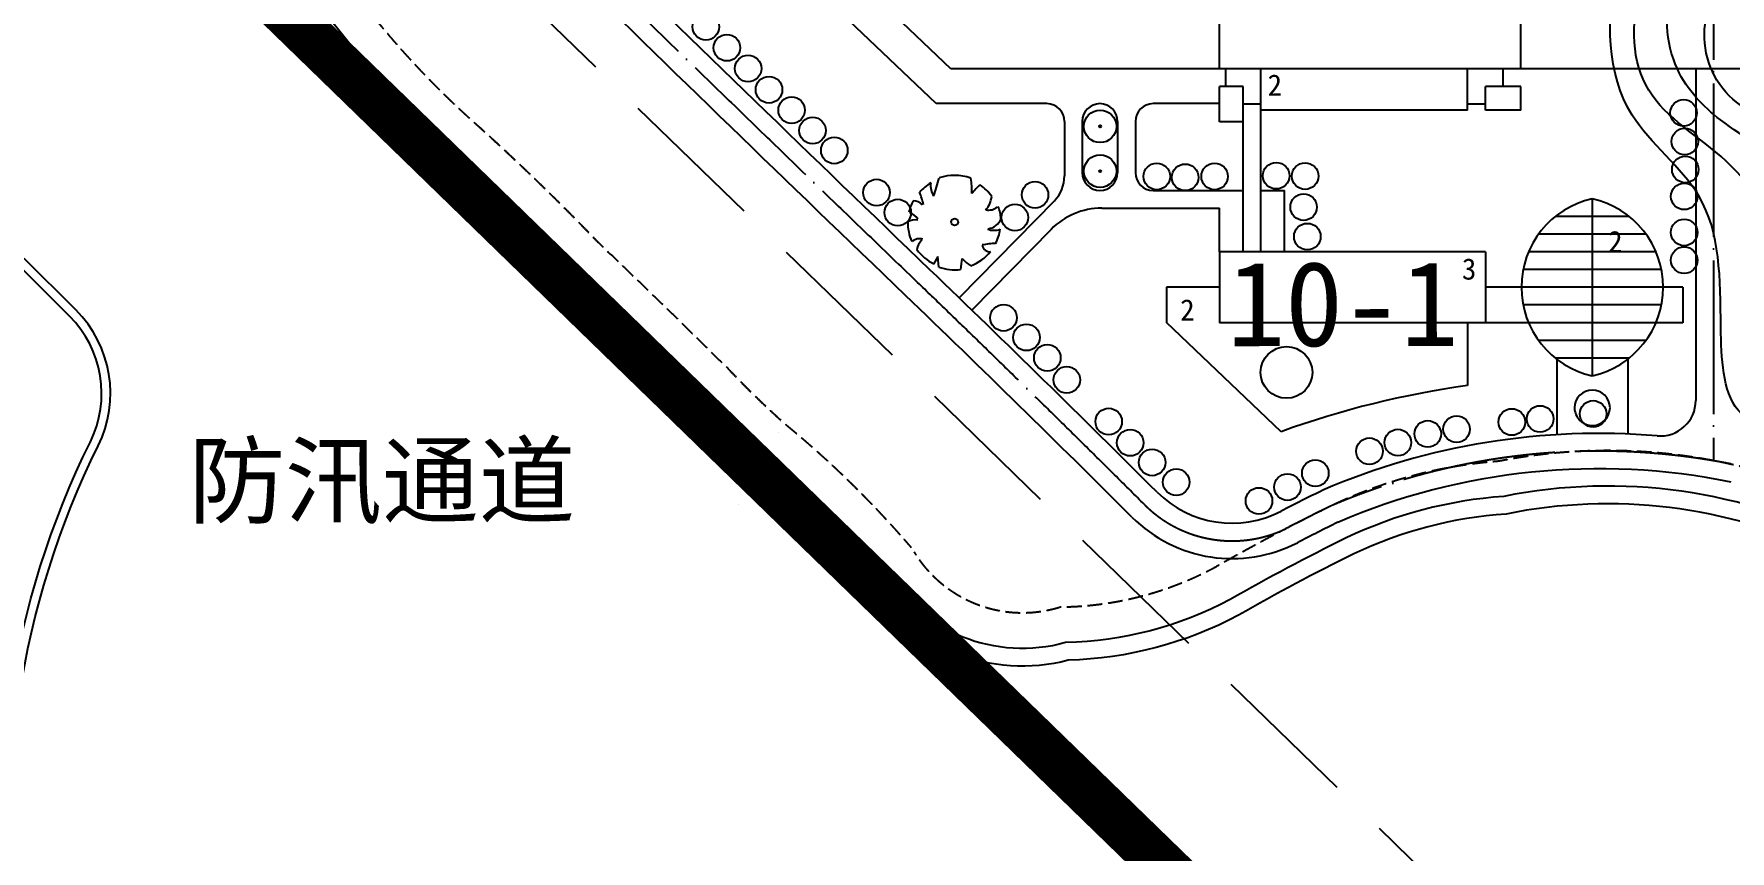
# Model space of a CAD drawing. Extents: x 38883873 to 41204444, y -39183004 to -36939090.
# Drawn here: x 39148733 to 39435874, y -38379839 to -38241426 of the extents above; entities that cross this region are included whole.
import ezdxf

# ---------------------------------------------------------------- set-up
doc = ezdxf.new("R2010")
doc.units = 0
doc.header["$LTSCALE"] = 1000
doc.header["$MEASUREMENT"] = 0
doc.linetypes.add('CENT', pattern=[15, 13, -1, 0, -1])
doc.linetypes.add('DASH', pattern=[0.35, 0.25, -0.1])
doc.layers.get('0').update_dxf_attribs({"linetype": 'CONTINUOUS'})
for name, color, linetype in [('1-CEG', 220, 'CONTINUOUS'), ('A-FACE', 4, 'CONTINUOUS'), ('TEXT', 7, 'CONTINUOUS'), ('TREE1', 62, 'CONTINUOUS'), ('W', 5, 'CONTINUOUS'), ('人行道', 251, 'CONTINUOUS'), ('立面1', 131, 'CONTINUOUS'), ('等高线', 250, 'DASH'), ('范围', 7, 'CONTINUOUS'), ('道路中心线', 5, 'CENT')]:
    doc.layers.add(name, color=color, linetype=linetype)
doc.styles.add('-黑体', font='SIMHEI.TTF')
doc.styles.add('HRHZ', font='SIMHEI.TTF')
doc.styles.get("Standard").update_dxf_attribs({"font": 'SimSun.ttf', "height": 20})

# ---------------------------------------------------------------- blocks, each defined once
blk = doc.blocks.new('sdji')
at = {"linetype": 'Continuous', "ltscale": 10}
for radius in [2750, 184]:
    blk.add_circle((512091, 867961), radius, dxfattribs=at)
blk = doc.blocks.new('sij')
at = {"layer": 'TREE1', "linetype": 'Continuous', "ltscale": 10}
blk.add_circle((327690, 1006813), 2250, dxfattribs=at)
blk = doc.blocks.new('M_F13')
for p, q in [((-515, 179), (-397, 193)), ((-484, 239), (-484, 239)), ((-397, 193), (-484, 239))]:
    blk.add_line(p, q)
blk.add_circle((-3, 3), 38.2)
for centre, radius, start, end in [((-8, 3), 527, 126.0751, 153.6245), ((-356, 208), 224, 48.5203, 80.5151), ((-8, 3), 532, 89.3321, 114.3856), ((-325, 399), 130, 343.6555, 39.76), ((-175, 449), 193, 352.0775, 26.6128), ((-85, 589), 202, 304.1868, 338.5411), ((-8, 3), 531, 62.8767, 77.7021), ((80, 476), 154, 315.8454, 359.7651), ((-244, 1929), 1632, 285.4397, 290.7099), ((-8, 3), 523, 31.4098, 49.4752), ((412, 44), 234, 83.5323, 121.6544), ((959, 2091), 1965, 250.0865, 256.3451), ((-8, 3), 537, 160.8426, 187.275), ((-8, 3), 534, 340.3307, 19.43), ((-610, -942), 880, 77.3728, 85.4649), ((-5, -500), 587, 134.7782, 147.3315), ((-8, 3), 524, 200.8103, 231.4392), ((358, 465), 656, 266.7455, 282.0146), ((0, -631), 545, 39.6536, 53.993), ((-251, -396), 87.2, 97.741, 188.8107), ((-1350, -519), 1108, 2.9465, 10.9238), ((125, -442), 220, 160.6009, 199.3991), ((100, -357), 178, 186.1912, 248.4952), ((296, -376), 163, 170.6314, 220.6278), ((325, -118), 300, 230.4582, 263.1093), ((-8, 3), 514, 305.394, 326.2464), ((-8, 3), 522, 243.1498, 261.8356), ((-8, 3), 527, 274.7236, 290.3277)]:
    blk.add_arc(centre, radius, start, end)
at = {"width": 0.8, "flags": 9}
for tag, p in [('XSIZE', (-62, 12)), ('YSIZE', (9, 6))]:
    blk.add_attdef(tag, p, '', height=0.2, dxfattribs=at)

msp = doc.modelspace()

# ---------------------------------------------------------------- linework, layer by layer
at = {"layer": 'A-FACE'}
msp.add_line((39430055, -38247341), (39430055, -38303522), dxfattribs=at)
for centre, radius, start, end in [((46143186, -31162792), 9874091, 225.6537964, 226.1316612), ((46143186, -31162792), 9880091, 225.6537964, 226.1316612), ((37342176, -40318515), 2825713, 45.040061, 46.131661), ((37342176, -40318515), 2819713, 45.040061, 46.131661), ((39424055, -38303522), 6000, 265.21321, 0), ((39413677, -38427451), 118362, 85.21321, 113.24991), ((39413677, -38427451), 112362, 78.51228, 113.17337), ((39522025, -38634664), 351966, 116.14122, 117.43284), ((39351579, -38306300), 18000, 225.04006, 297.43284), ((39351579, -38306300), 24000, 225.04006, 297.43284), ((39522025, -38634664), 345966, 116.16651, 117.43284)]:
    msp.add_arc(centre, radius, start, end, dxfattribs=at)
at = {"layer": 'TEXT', "const_width": 0.5}
msp.add_lwpolyline([(39275681, -38307313), (39263934, -38328548), (39173215, -38328548)], dxfattribs=at)
at = {"layer": 'W', "flags": 128}
for points in [[(39205248, -37753272, -0.0523034), (39186406, -37797104, -0.0708073), (39169891, -37836840, 0.1714238), (39156724, -37903247, -0.0178159), (39164439, -37974280, 0.0249297), (39173787, -38050262, -0.1385757), (39168178, -38104446, 0.0668108), (39151352, -38171710, 0.1598271), (39153012, -38193001, 0.1103333), (39172503, -38219851, 0.074881), (39194686, -38238317, 0.0535511), (39218238, -38264004, -0.017633), (39237882, -38283100, -0.0043245), (39259687, -38304296, 0.0204603), (39269820, -38314145, -0.0418489), (39290113, -38333872)], [(39208112, -37754162, -0.0518831), (39189213, -37798230, -0.0701785), (39172471, -37838370, 0.1714238), (39159693, -37902817, -0.0178159), (39167431, -37974062, 0.0249297), (39176742, -38049748, -0.1385757), (39170966, -38105555, 0.0670012), (39154312, -38172238, 0.1612045), (39155774, -38191829, 0.1108886), (39174624, -38217722, 0.0769534), (39196748, -38236057, 0.0545178), (39220236, -38261766, -0.0176046), (39240002, -38280976, -0.0043221), (39261831, -38302197, 0.0204376), (39271774, -38311868, -0.0439696), (39292680, -38332320, -0.0417549)], [(39715673, -38812842), (39595182, -38712626), (39574412, -38714839, -0.1744533), (39557242, -38725698), (39531102, -38726066), (39513390, -38725530), (39463475, -38722848), (39399554, -38705665), (39355283, -38687971), (39319867, -38639314), (39299938, -38607899), (39285042, -38588138, 0.0324213), (39259079, -38564286), (39245679, -38552151), (39220680, -38532942), (39184195, -38475696, -0.3130181), (39159628, -38311182, 0.3213973), (39155836, -38288188), (39147088, -38279441)], [(39456319, -38328082, 0.1711569), (39397548, -38319765, 0.0940902), (39370878, -38326800, 0.0162251), (39351231, -38337250, -0.1168242), (39323388, -38344528, -0.3362778), (39292680, -38332320)], [(39452250, -38329406, 0.1627963), (39397950, -38322745, 0.0947162), (39372185, -38329501, 0.016249), (39352683, -38339876, -0.115596), (39323824, -38347518, -0.332815), (39290113, -38333872)]]:
    msp.add_lwpolyline(points, format="xyb", dxfattribs=at)
at = {"layer": '人行道', "linetype": 'Continuous', "ltscale": 10}
for p, q in [((39301480, -38253241), (39285611, -38238146)), ((39320197, -38253241), (39301480, -38253241)), ((39329197, -38253241), (39329197, -38253241)), ((39349447, -38253241), (39338197, -38253241)), ((39321481, -38269691), (39305359, -38286134)), ((39329197, -38267941), (39329197, -38267941)), ((39338197, -38267941), (39353447, -38267941)), ((39356447, -38267941), (39360447, -38267941)), ((39360447, -38278341), (39360447, -38267941)), ((39329497, -38270941), (39349447, -38270941)), ((39349447, -38278341), (39349447, -38270941)), ((39320928, -38274540), (39307515, -38288220)), ((39406547, -38296527), (39406547, -38309235)), ((39409547, -38304749), (39409547, -38304749)), ((39415547, -38304749), (39415547, -38304749))]:
    msp.add_line(p, q, dxfattribs=at)
at = {"layer": '人行道'}
for p, q in [((39323197, -38256241), (39323197, -38265490)), ((39326197, -38256241), (39326197, -38264941)), ((39332197, -38256241), (39332197, -38264941)), ((39335197, -38256241), (39335197, -38264941))]:
    msp.add_line(p, q, dxfattribs=at)
at = {"layer": '人行道', "color": 250, "linetype": 'DASH', "ltscale": 10, "flags": 128}
for points in [[(39213493, -37757055, -0.0498506), (39194824, -37800486, -0.0689859), (39177632, -37841430, 0.1714238), (39165631, -37901957, -0.0178159), (39173415, -37973627, 0.0249297), (39182653, -38048720, -0.1385757), (39176541, -38107773, 0.067423), (39160229, -38173322, 0.1646887), (39161298, -38189487, 0.1121316), (39178864, -38213459, 0.081503), (39200870, -38231520, 0.0565866), (39224232, -38257290, -0.0175492), (39244241, -38276728, -0.0043175), (39266120, -38298000, 0.0203864), (39275681, -38307313, -0.0437739), (39297236, -38328416)], [(39456222, -38321329, 0.1614832), (39396741, -38313808, 0.0929759), (39368263, -38321400, 0.016175), (39348332, -38331996, -0.1198708), (39322475, -38338542, -0.3456858), (39297815, -38329217, -0.3456858)]]:
    msp.add_lwpolyline(points, format="xyb", dxfattribs=at)
at = {"layer": '人行道', "flags": 128}
msp.add_lwpolyline([(39715872, -38814958), (39594711, -38714185), (39575195, -38716264, -0.1704676), (39557415, -38727196), (39531090, -38727566), (39513327, -38727028), (39463238, -38724337), (39399079, -38707090), (39354325, -38689203), (39318626, -38640158), (39298703, -38608753), (39283897, -38589112, 0.0323801), (39258104, -38565427), (39244717, -38553304), (39219557, -38533971), (39183005, -38476621, -0.3127547), (39158283, -38310518, 0.3213973), (39154775, -38289249), (39146028, -38280501)], format="xyb", dxfattribs=at)
at = {"layer": '人行道', "linetype": 'Continuous', "ltscale": 10}
for centre, radius, start, end in [((39320197, -38256241), 3000, 0, 90), ((39338197, -38256241), 3000, 90, 180), ((39329197, -38264941), 3000, 180, 270), ((39338197, -38264941), 3000, 180, 270), ((39329497, -38282941), 12000, 90, 135.56478), ((39412547, -38304749), 3000, 90, 180), ((39412547, -38304749), 3000, 0, 90), ((39412547, -38304749), 3000, 180, 271.45712), ((39412547, -38304749), 3000, 271.45712, 0)]:
    msp.add_arc(centre, radius, start, end, dxfattribs=at)
at = {"layer": '人行道', "linetype": 'Continuous'}
for centre, radius, start, end in [((39329197, -38256241), 3000, 90, 180), ((39329197, -38256241), 3000, 0, 90), ((39317197, -38265490), 6000, 315.56478, 0), ((39329197, -38264941), 3000, 270, 0)]:
    msp.add_arc(centre, radius, start, end, dxfattribs=at)
at = {"layer": '人行道'}
msp.add_arc((39508585, -38417792), 110935, 357.51988, 357.51988, dxfattribs=at)
at = {"layer": '立面1', "linetype": 'Continuous', "lineweight": -3, "ltscale": 10}
for p, q in [((39349447, -38247341), (39349447, -38202341)), ((39400447, -38247341), (39400447, -38235341)), ((39448460, -38247341), (39303983, -38247341)), ((39350447, -38247341), (39350447, -38250341)), ((39391447, -38254341), (39391447, -38247341)), ((39397447, -38250341), (39397447, -38247341)), ((39349447, -38256341), (39349447, -38250341)), ((39353447, -38250341), (39349447, -38250341)), ((39400447, -38250341), (39394447, -38250341)), ((39394447, -38254341), (39394447, -38250341)), ((39400447, -38254341), (39400447, -38250341)), ((39356447, -38253341), (39353447, -38253341)), ((39391447, -38254341), (39356447, -38254341)), ((39394447, -38253341), (39391447, -38253341)), ((39400447, -38254341), (39394447, -38254341)), ((39353447, -38256341), (39349447, -38256341)), ((39418784, -38272341), (39406310, -38272341)), ((39421637, -38275341), (39403456, -38275341)), ((39423327, -38278341), (39401766, -38278341)), ((39427872, -38284341), (39427872, -38290341))]:
    msp.add_line(p, q, dxfattribs=at)
at = {"layer": '立面1', "linetype": 'Continuous', "ltscale": 10}
msp.add_line((39303983, -38247341), (39290547, -38234560), dxfattribs=at)
at = {"layer": '立面1', "color": 1, "linetype": 'Continuous', "ltscale": 10}
for p, q in [((39356447, -38278341), (39356447, -38247489)), ((39353447, -38278341), (39353447, -38250341)), ((39412547, -38269341), (39412547, -38299341)), ((39394447, -38278341), (39349447, -38278341)), ((39349447, -38278341), (39349447, -38290341)), ((39394447, -38278341), (39394447, -38290341)), ((39424251, -38281341), (39400842, -38281341)), ((39340447, -38284341), (39340447, -38290307)), ((39349447, -38284341), (39340447, -38284341)), ((39400547, -38284341), (39394447, -38284341)), ((39424547, -38284341), (39400547, -38284341)), ((39427872, -38284341), (39424547, -38284341)), ((39424251, -38287341), (39400842, -38287341)), ((39359891, -38308803), (39340447, -38290307)), ((39401766, -38290341), (39349447, -38290341)), ((39391447, -38290341), (39391447, -38300974)), ((39423327, -38290341), (39401766, -38290341)), ((39427872, -38290341), (39423327, -38290341)), ((39421637, -38293341), (39403456, -38293341)), ((39418784, -38296341), (39406310, -38296341)), ((39418547, -38296527), (39418547, -38309189))]:
    msp.add_line(p, q, dxfattribs=at)
msp.add_circle((39360779, -38298767), 4379, dxfattribs=at)
for centre, radius, start, end in [((39415922, -38284341), 15375, 102.68038, 257.31962), ((39409172, -38284341), 15375, 282.68038, 77.31962), ((39412772, -38454443), 154944, 97.91076, 109.95559)]:
    msp.add_arc(centre, radius, start, end, dxfattribs=at)
at = {"layer": '等高线', "linetype": 'Continuous', "ltscale": 10}
for points in [[(39524987, -38241450), (39531953, -38232126), (39533025, -38210695), (39532668, -38202837), (39520874, -38187835), (39502942, -38164908), (39496404, -38164389), (39489210, -38166003), (39456129, -38201985), (39444502, -38211869), (39429023, -38220339), (39418632, -38222874), (39416349, -38229719), (39419307, -38255180), (39430566, -38268859), (39434319, -38291143), (39437226, -38305138), (39454094, -38310462), (39482503, -38321109), (39503810, -38353051), (39522454, -38376564), (39539765, -38386767), (39563736, -38373015), (39579272, -38362811), (39583267, -38352164), (39573502, -38330869), (39562404, -38319778), (39542873, -38302920), (39525561, -38282956), (39514463, -38265654), (39521566, -38245247), (39524987, -38241450)], [(39507218, -38267257), (39505077, -38255219), (39519263, -38239972), (39525954, -38223922), (39521404, -38201452), (39508289, -38183262), (39500527, -38177645), (39478312, -38181657), (39469479, -38190217), (39460646, -38206535), (39443517, -38224190), (39426654, -38225260), (39420766, -38233820), (39422104, -38250939), (39435219, -38262977), (39442178, -38274212), (39440305, -38293204), (39445658, -38302567), (39467004, -38308430), (39490084, -38323225), (39510140, -38350883), (39518159, -38365969), (39532311, -38376105), (39545990, -38378462), (39559434, -38368326), (39574765, -38360312), (39574293, -38341219), (39556368, -38320476), (39533846, -38299105), (39518753, -38280798), (39507218, -38267257)], [(39520652, -38294846), (39511348, -38283555), (39503373, -38269275), (39493072, -38253334), (39478120, -38247689), (39465160, -38233741), (39452201, -38228427), (39435919, -38229092), (39426947, -38233741), (39426947, -38247341), (39434258, -38255991), (39446220, -38265622), (39449875, -38276913), (39445556, -38285547), (39448546, -38298831), (39463499, -38302152), (39479420, -38308868), (39494684, -38322685), (39507262, -38334603), (39521981, -38353627), (39525636, -38364918), (39541586, -38371560), (39552884, -38363257), (39566840, -38360600), (39569830, -38355287), (39567504, -38343332), (39559530, -38329052), (39539260, -38315104), (39527630, -38299827), (39520652, -38294846)], [(39516094, -38298764), (39508716, -38289047), (39499862, -38269720), (39492872, -38261337), (39478426, -38256913), (39468874, -38249462), (39463282, -38239682), (39442545, -38233861), (39432992, -38236655), (39433225, -38248530), (39443477, -38256913), (39454894, -38265529), (39455127, -38279733), (39449768, -38288581), (39451166, -38296032), (39460486, -38297662), (39477727, -38300457), (39491008, -38312798), (39511392, -38329391), (39522887, -38338007), (39528840, -38350932), (39530893, -38360164), (39540336, -38362215), (39546111, -38359160), (39554987, -38357043), (39563561, -38355329), (39563460, -38345047), (39557912, -38334362), (39542783, -38327709), (39532064, -38319400), (39527225, -38307308), (39518513, -38300215), (39516094, -38298764)]]:
    msp.add_spline(points, degree=3, dxfattribs=at)
at = {"layer": '范围', "color": 1, "linetype": 'DASH', "ltscale": 50}
for points, const_width in [([(39727275, -37603786), (39309838, -37602478), (39267254, -37697480), (39215453, -37815637), (39203656, -37841696, -0.0375387), (39200633, -37850208, 0.1308835), (39198294, -37865085), (39212418, -38000000), (39219106, -38069414), (39219411, -38084620, -0.195535), (39216767, -38101984), (39156180, -38203680), (39625395, -38659790), (39748451, -38760972), (39960509, -38548914), (40086169, -38423253), (40107609, -38401814, 0.1316525), (40102432, -38392848), (40050787, -38341202), (40018183, -38301527), (39930095, -38213439, -0.2363782)], 2000), ([(39222264, -37800102), (39294204, -37831641), (39414047, -37831641), (39414047, -37911020), (39414047, -37958979), (39590820, -37958979), (39590820, -38141407), (39632801, -38141407, -0.6227318), (39705645, -38289600), (39790842, -38375220), (39850386, -38315971), (39914079, -38379981), (39854535, -38439230), (39886063, -38470915), (39962096, -38547326), (39748451, -38760972), (39625395, -38659790), (39156180, -38203680), (39216767, -38101984, 0.195535), (39219411, -38084620), (39219106, -38069414), (39198294, -37865085, -0.1294591), (39200633, -37850208), (39203656, -37841696)], 8000)]:
    msp.add_lwpolyline(points, format="xyb", close=True, dxfattribs=dict(at, const_width=const_width))
at = {"layer": '范围', "color": 1, "linetype": 'DASH', "ltscale": 100}
msp.add_lwpolyline([(39758123, -38730086), (39645412, -38637409), (39194079, -38198681)], dxfattribs=at)
at = {"layer": '道路中心线', "ltscale": 2}
msp.add_line((39433055, -38219817), (39433055, -38313728), dxfattribs=at)
for centre, radius, start, end in [((46143186, -31162792), 9877091, 225.6537964, 226.1316612), ((37342176, -40318515), 2822713, 45.040061, 46.131661), ((39413677, -38427451), 115362, 78.81493, 113.21247), ((39351579, -38306300), 21000, 225.04006, 297.43284), ((39522025, -38634664), 348966, 116.1537, 117.43284)]:
    msp.add_arc(centre, radius, start, end, dxfattribs=at)

# ---------------------------------------------------------------- block references
at = {"layer": 'TREE1', "linetype": 'Continuous'}
for p in [(38934802, -39247035), (38938362, -39250575), (38941953, -39254104), (38945484, -39257693), (38949315, -39261162), (39100314, -39261614), (38952855, -39264590), (39100508, -39266452), (38956541, -39267973), (39011133, -39272374), (39015949, -39272535), (39020926, -39272374), (39031351, -39272257), (39036242, -39272316), (39100605, -39271192), (38963687, -39275115), (38990520, -39275501), (39100428, -39275755), (38967269, -39278503), (39035991, -39277573), (38987108, -39279324), (39100411, -39281862), (39036617, -39282579), (39100411, -39286556), (38985193, -39296313), (38989076, -39299639), (38992599, -39303105), (38995898, -39306825), (39076031, -39313460), (39084996, -39312604), (39002989, -39313902), (39056997, -39315997), (39061888, -39315182), (39071231, -39313974), (39006642, -39317477), (39047134, -39318930), (39051943, -39317463), (39010340, -39320815), (39014422, -39324170), (39033260, -39324993), (39037969, -39322640), (39028433, -39327347)]:
    msp.add_blockref('sij', p, dxfattribs=at)
at = {"layer": 'TREE1', "linetype": 'Continuous', "rotation": 89.71588559147328}
for p in [(40194645, -38773481), (40194645, -38781055)]:
    msp.add_blockref('sdji', p, dxfattribs=at)
at = {"layer": 'TREE1', "xscale": 14.92991994664088, "yscale": 14.92991995811462, "zscale": 14.92992, "rotation": 89.71588540334568}
msp.add_blockref('M_F13', (39304649, -38273241), dxfattribs=at)

# ---------------------------------------------------------------- texts
at = {"layer": '1-CEG', "style": '-黑体'}
for s, p in [('2', (39357584, -38251888)), ('2', (39415222, -38278388)), ('3', (39390468, -38283043)), ('2', (39342788, -38289978))]:
    msp.add_text(s, height=3600, dxfattribs=at).set_placement(p)
at = {"layer": 'TEXT', "style": 'HRHZ'}
msp.add_text('防汛通道', height=12000, dxfattribs=at).set_placement((39174913, -38323063))
at = {"layer": '立面1', "color": 1, "linetype": 'Continuous', "ltscale": 10, "style": '-黑体'}
msp.add_text('10-1', height=14400, rotation=0.0523, dxfattribs=at).set_placement((39350752, -38294321))

doc.saveas('drawing.dxf')
